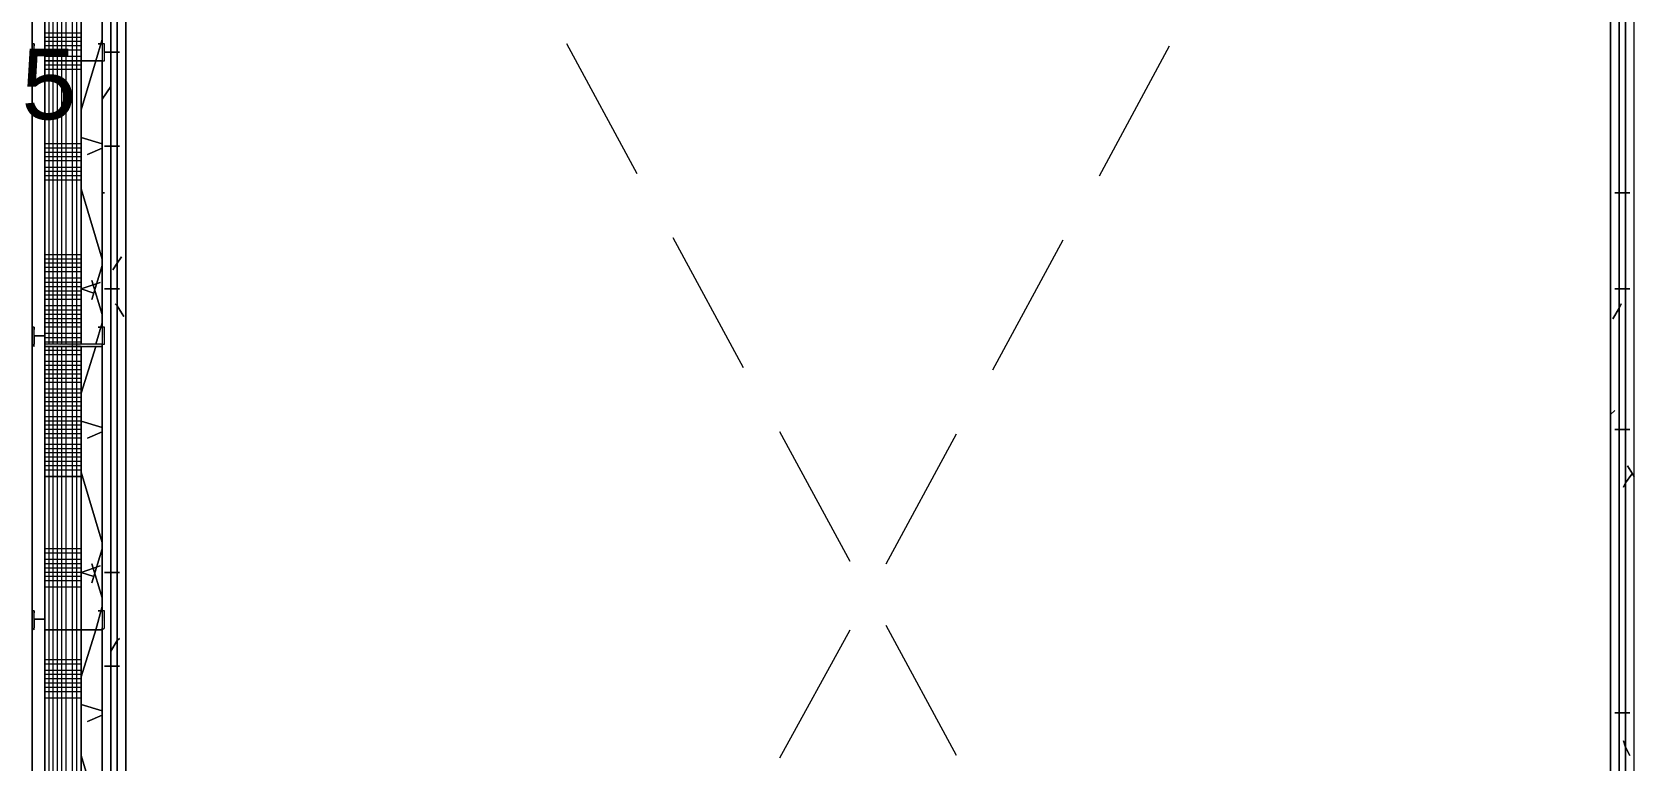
# Model space of a CAD drawing. Header units: metres. Extents: x -2 to 237, y -8 to 52.
# Drawn here: x 40.313 to 43.756, y 27.604 to 29.171 of the extents above; entities that cross this region are included whole.
import ezdxf

# ---------------------------------------------------------------- set-up
doc = ezdxf.new("R2010")
doc.units = ezdxf.units.M
doc.layers.add('PDF_Geometry', color=7, linetype='Continuous', lineweight=0, true_color=0xaaaaaa)
doc.layers.add('PDF_Solid Fills', color=7, linetype='Continuous', lineweight=0, true_color=0xffffff)
doc.layers.add('PDF_Text', color=7, linetype='Continuous', lineweight=0)
doc.styles.add('PDF Helvetica', font='')
doc.styles.get('PDF Helvetica').set_extended_font_data('Helvetica')

msp = doc.modelspace()

# ---------------------------------------------------------------- hatches: boundary and pattern name
at = {"layer": 'PDF_Solid Fills', "lineweight": 0, "transparency": 33554559}
h = msp.add_hatch(color=256, dxfattribs=at)
h.paths.add_polyline_path([(40.3131, 29.1094), (40.3177, 29.146), (40.3131, 29.146), (40.3131, 29.1094)])
h.paths.add_polyline_path([(40.4643, 29.146), (40.4643, 29.1094), (40.4643, 29.1094), (40.4689, 29.146)])
h = msp.add_hatch(color=256, dxfattribs=at)
h.paths.add_polyline_path([(40.4643, 28.5367), (40.4643, 28.5), (40.4689, 28.5367)])
h.paths.add_polyline_path([(40.4643, 28.5), (40.3406, 28.5), (40.4643, 28.4954)])
h.paths.add_polyline_path([(40.3131, 28.5), (40.3177, 28.5367), (40.3131, 28.5367)])
h = msp.add_hatch(color=256, dxfattribs=at)
h.paths.add_polyline_path([(40.3131, 27.8906), (40.3177, 27.9273), (40.3131, 27.9273), (40.3131, 27.8906)])
h.paths.add_polyline_path([(40.4643, 27.9273), (40.4643, 27.8906), (40.4643, 27.8906), (40.4689, 27.9273)])

# ---------------------------------------------------------------- linework, layer by layer
at = {"layer": 'PDF_Geometry', "lineweight": 0}
for points in [[(40.501, 32.5547), (40.8445, 32.5547), (40.8445, 32.738), (40.3131, 32.738), (39.5022, 32.738), (39.5022, 32.518), (40.3131, 32.518), (40.3131, 31.0886), (40.3131, 31.0657), (40.3131, 30.8916), (40.3131, 25.5448), (40.5147, 25.5448), (40.5147, 30.8916), (41.7655, 30.8916), (41.7655, 31.0886), (40.501, 31.0886)], [(39.8595, 22.5485), (43.7081, 22.5485), (43.9555, 22.5485), (43.9555, 31.0886), (43.9601, 31.0886), (43.9601, 32.5547), (43.9601, 32.738), (43.5248, 32.738), (43.5248, 32.5547), (43.7722, 32.5547), (43.7722, 31.0886), (43.7081, 31.0886), (43.4973, 31.0886), (43.4973, 30.8916), (43.7081, 30.8916), (43.7081, 22.7958), (40.5147, 22.7958), (40.5147, 25.5448), (40.3131, 25.5448), (40.2673, 25.5448)], [(43.928, 32.0828), (43.928, 32.6555), (43.8776, 32.6555), (43.8776, 32.0462), (43.8776, 31.4368), (43.8776, 32.0462), (43.8776, 32.5776), (43.7997, 32.5776), (43.7997, 31.0886), (43.7997, 32.5547), (43.7722, 32.5547), (43.7722, 31.0886), (40.501, 31.0886), (41.7655, 31.0886), (41.7655, 31.0657), (40.4689, 31.0657), (40.3177, 31.0657), (40.3406, 31.0657), (40.3406, 25.5448)], [(40.3131, 25.5448), (40.3131, 31.0657), (40.3131, 31.0886), (40.3131, 32.5089), (39.8091, 32.5089), (40.3131, 32.5089), (39.8091, 32.5089), (40.3131, 32.5089), (40.3131, 31.0886), (40.3131, 32.454), (40.3131, 31.0886), (40.3085, 31.0886)], [(40.4643, 30.3647), (40.4643, 30.9374), (40.4185, 30.9374), (40.4185, 30.328), (40.4185, 29.7187), (40.4185, 29.1093), (40.4185, 28.5), (40.4185, 29.1093), (40.4185, 29.7187), (40.4185, 30.328), (40.4185, 30.9374), (40.4185, 30.9878), (40.3406, 30.9878), (40.3406, 25.5448), (40.3406, 30.8916), (40.3406, 30.9878), (40.3406, 31.0657), (40.3451, 31.0657), (40.3956, 31.0657), (40.4689, 31.0657), (40.4735, 31.0657), (40.4735, 31.0886)], [(40.5147, 25.5448), (40.5147, 30.8916), (41.7655, 30.8916), (41.7655, 31.0886), (42.4481, 31.0886), (41.7655, 31.0886), (41.7655, 31.0657)], [(40.4185, 28.5), (40.4185, 29.1093), (40.4185, 29.7187), (40.4185, 30.328), (40.4185, 30.8916), (40.4185, 30.9374), (40.4185, 30.9878), (40.4689, 30.9878), (41.0554, 30.9878), (40.4689, 30.9878), (40.4185, 30.9878), (40.4185, 30.9374), (40.4689, 30.9374), (41.7655, 30.9374), (40.4689, 30.9374), (41.7655, 30.9374), (41.7655, 30.9236), (42.4481, 30.9236), (42.4481, 30.9054), (42.8146, 30.9054), (43.4973, 30.9054), (43.7081, 30.9054), (43.7264, 30.9054), (43.7264, 22.7775)], [(41.7655, 30.9878), (41.7655, 30.9374), (42.4481, 30.9374), (42.8146, 30.9374), (43.4973, 30.9374), (43.4973, 30.9236), (43.7081, 30.9236), (43.7264, 30.9236), (43.7402, 30.9236), (43.7402, 22.7638)], [(40.4826, 25.5448), (40.4826, 30.8916), (40.4826, 30.9054), (40.4826, 30.9236), (41.7655, 30.9236), (40.4643, 30.9236), (40.4643, 30.9374), (40.4643, 30.9236), (40.4643, 30.8916), (40.4643, 30.3647), (40.4643, 30.9236), (40.4826, 30.9236), (40.4826, 25.5448)], [(40.4139, 22.7454), (40.3131, 22.7454), (40.3131, 22.7638), (40.3131, 22.7958), (40.3131, 25.5448), (40.3131, 30.8916), (40.3131, 25.5448), (40.3085, 25.5448), (40.3131, 25.5448), (40.3131, 30.8916), (40.3131, 25.5448)], [(40.4964, 25.5448), (40.4964, 30.8916), (40.4964, 30.9054), (41.7655, 30.9054), (41.7655, 30.8916), (42.4481, 30.8916), (41.7655, 30.8916)], [(40.5147, 30.8916), (40.5147, 25.5448), (40.5147, 30.8916)], [(43.7081, 22.7958), (43.7081, 30.8916)], [(43.7081, 30.8916), (43.7081, 22.7958), (43.7081, 30.8916)], [(40.4643, 29.146), (40.4643, 29.7187)], [(41.6143, 28.8665), (41.4631, 29.146)], [(42.6085, 28.8619), (42.7597, 29.1414)], [(40.3727, 29.1093), (40.3727, 29.1093)], [(40.4643, 28.5367), (40.4643, 29.1093)], [(41.8434, 28.4496), (41.6922, 28.729)], [(42.3794, 28.445), (42.5306, 28.7245)], [(39.8595, 22.7454), (40.3131, 22.7454), (40.4139, 22.7454), (40.4139, 22.7958), (40.4139, 22.8416), (40.4139, 22.7454), (40.4643, 22.7454), (40.4643, 25.5448), (40.4643, 26.058), (40.4643, 25.5448), (40.4185, 25.5448), (40.4185, 26.058), (40.4185, 26.6673), (40.4185, 27.2767), (40.4185, 27.886), (40.4185, 28.4954)], [(40.4185, 25.5448), (40.4185, 26.058), (40.4185, 26.6673), (40.4185, 27.2767), (40.4185, 27.886), (40.4185, 28.4954), (40.4185, 27.886), (40.4185, 27.2767), (40.4185, 26.6673), (40.4185, 26.058), (40.4185, 25.5448), (40.3406, 25.5448)], [(40.4643, 27.9273), (40.4643, 28.5)], [(42.0724, 28.0327), (41.9213, 28.3121)], [(42.1504, 28.0281), (42.3015, 28.3076)], [(40.4643, 27.3179), (40.4643, 27.8906)], [(42.3015, 27.6157), (42.1504, 27.8952)], [(41.9213, 27.6111), (42.0724, 27.886)]]:
    msp.add_lwpolyline(points, dxfattribs=at)
at = {"layer": 'PDF_Geometry', "color": 254, "lineweight": 0, "true_color": 0xd4d4d4}
for points in [[(40.3497, 28.5), (40.3497, 29.1093), (40.3497, 29.7187), (40.3497, 30.328), (40.3497, 30.9374), (40.3497, 30.9878), (40.3497, 31.0657)], [(40.3589, 28.5), (40.3589, 29.1093), (40.3589, 29.7187), (40.3589, 30.328), (40.3589, 30.9374), (40.3589, 30.9878), (40.3589, 31.0657)], [(40.3681, 28.5), (40.3681, 29.1093), (40.3681, 29.7187), (40.3681, 30.328), (40.3681, 30.9374), (40.3681, 30.9878), (40.3681, 31.0657)], [(40.3773, 28.5), (40.3773, 29.1093), (40.3773, 29.7187), (40.3773, 30.328), (40.3773, 30.9374), (40.3773, 30.9878), (40.3773, 31.0657)], [(40.3864, 28.5), (40.3864, 29.1093), (40.3864, 29.7187), (40.3864, 30.328), (40.3864, 30.9374), (40.3864, 30.9878), (40.3864, 31.0657)], [(40.4002, 22.7454), (40.4002, 22.8416), (40.4002, 23.2494), (40.4002, 23.6572), (40.4002, 24.0604), (40.4002, 24.4682), (40.4002, 24.8713), (40.4002, 25.2791), (40.4002, 25.3341), (40.4002, 25.467), (40.4002, 25.5448), (40.4002, 30.9878), (40.4002, 31.0657)], [(40.4093, 25.4716), (40.4093, 25.5448), (40.4093, 30.9878), (40.4093, 31.0657)], [(40.4185, 29.1689), (40.3406, 29.1689)], [(40.4185, 29.1597), (40.3406, 29.1597)], [(40.4185, 29.1506), (40.3406, 29.1506)], [(40.4185, 29.1414), (40.3406, 29.1414)], [(40.4185, 29.1323), (40.3406, 29.1323)], [(40.4185, 29.1185), (40.3406, 29.1185)], [(40.4185, 29.1093), (40.3406, 29.1093)], [(40.4185, 29.1001), (40.3406, 29.1001)], [(40.4185, 29.091), (40.3406, 29.091)], [(40.4185, 28.9307), (40.3406, 28.9307)], [(40.4185, 28.9215), (40.3406, 28.9215)], [(40.4185, 28.9123), (40.3406, 28.9123)], [(40.4185, 28.9032), (40.3406, 28.9032)], [(40.4185, 28.894), (40.3406, 28.894)], [(40.4185, 28.8803), (40.3406, 28.8803)], [(40.4185, 28.8711), (40.3406, 28.8711)], [(40.4185, 28.8619), (40.3406, 28.8619)], [(40.4185, 28.8528), (40.3406, 28.8528)], [(40.4185, 28.6924), (40.3406, 28.6924)], [(40.4185, 28.6832), (40.3406, 28.6832)], [(40.4185, 28.6741), (40.3406, 28.6741)], [(40.4185, 28.6649), (40.3406, 28.6649)], [(40.4185, 28.6558), (40.3406, 28.6558)], [(40.4185, 28.642), (40.3406, 28.642)], [(40.4185, 28.6328), (40.3406, 28.6328)], [(40.4185, 28.6237), (40.3406, 28.6237)], [(40.4185, 28.6145), (40.3406, 28.6145)], [(40.4185, 28.6054), (40.3406, 28.6054)], [(40.4185, 28.5962), (40.3406, 28.5962)], [(40.4185, 28.5825), (40.3406, 28.5825)], [(40.4185, 28.5733), (40.3406, 28.5733)], [(40.4185, 28.5641), (40.3406, 28.5641)], [(40.4185, 28.5549), (40.3406, 28.5549)], [(40.4185, 28.5458), (40.3406, 28.5458)], [(40.4185, 28.5367), (40.3406, 28.5367)], [(40.4185, 28.5229), (40.3406, 28.5229)], [(40.4185, 28.5137), (40.3406, 28.5137)], [(40.4185, 28.5045), (40.3406, 28.5045)], [(40.4185, 28.4954), (40.3406, 28.4954)], [(40.4185, 28.4863), (40.3406, 28.4863)], [(40.4185, 28.4771), (40.3406, 28.4771)], [(40.3497, 25.4716), (40.3497, 25.5448), (40.3497, 26.058), (40.3497, 26.6673), (40.3497, 27.2767), (40.3497, 27.886), (40.3497, 28.4954)], [(40.3589, 25.4716), (40.3589, 25.5448), (40.3589, 26.058), (40.3589, 26.6673), (40.3589, 27.2767), (40.3589, 27.886), (40.3589, 28.4954)], [(40.3681, 25.4716), (40.3681, 25.5448), (40.3681, 26.058), (40.3681, 26.6673), (40.3681, 27.2767), (40.3681, 27.886), (40.3681, 28.4954)], [(40.3773, 22.8462), (40.3773, 23.2494), (40.3773, 23.6572), (40.3773, 24.0604), (40.3773, 24.4682), (40.3773, 24.8713), (40.3773, 25.2791), (40.3773, 25.3341), (40.3773, 25.467), (40.3773, 25.5448), (40.3773, 26.058), (40.3773, 26.6673), (40.3773, 27.2767), (40.3773, 27.886), (40.3773, 28.4954)], [(40.3864, 22.8462), (40.3864, 23.2494), (40.3864, 23.6572), (40.3864, 24.0604), (40.3864, 24.4682), (40.3864, 24.8713), (40.3864, 25.2791), (40.3864, 25.3341), (40.3864, 25.467), (40.3864, 25.5448), (40.3864, 26.058), (40.3864, 26.6673), (40.3864, 27.2767), (40.3864, 27.886), (40.3864, 28.4954)], [(40.4185, 28.4633), (40.3406, 28.4633)], [(40.4185, 28.4541), (40.3406, 28.4541)], [(40.4185, 28.445), (40.3406, 28.445)], [(40.4185, 28.4358), (40.3406, 28.4358)], [(40.4185, 28.4267), (40.3406, 28.4267)], [(40.4185, 28.4175), (40.3406, 28.4175)], [(40.4185, 28.4038), (40.3406, 28.4038)], [(40.4185, 28.3946), (40.3406, 28.3946)], [(40.4185, 28.3854), (40.3406, 28.3854)], [(40.4185, 28.3763), (40.3406, 28.3763)], [(40.4185, 28.3671), (40.3406, 28.3671)], [(40.4185, 28.3579), (40.3406, 28.3579)], [(40.4185, 28.3442), (40.3406, 28.3442)], [(40.4185, 28.335), (40.3406, 28.335)], [(40.4185, 28.3259), (40.3406, 28.3259)], [(40.4185, 28.3167), (40.3406, 28.3167)], [(40.4185, 28.3076), (40.3406, 28.3076)], [(40.4185, 28.2984), (40.3406, 28.2984)], [(40.4185, 28.2846), (40.3406, 28.2846)], [(40.4185, 28.2754), (40.3406, 28.2754)], [(40.4185, 28.2663), (40.3406, 28.2663)], [(40.4185, 28.2572), (40.3406, 28.2572)], [(40.4185, 28.248), (40.3406, 28.248)], [(40.4185, 28.2388), (40.3406, 28.2388)], [(40.4185, 28.2296), (40.3406, 28.2296)], [(40.4185, 28.0601), (40.3406, 28.0601)], [(40.4185, 28.051), (40.3406, 28.051)], [(40.4185, 28.0372), (40.3406, 28.0372)], [(40.4185, 28.0281), (40.3406, 28.0281)], [(40.4185, 28.0189), (40.3406, 28.0189)], [(40.4185, 28.0097), (40.3406, 28.0097)], [(40.4185, 28.0005), (40.3406, 28.0005)], [(40.4185, 27.9914), (40.3406, 27.9914)], [(40.4185, 27.9777), (40.3406, 27.9777)], [(40.4185, 27.8219), (40.3406, 27.8219)], [(40.4185, 27.8127), (40.3406, 27.8127)], [(40.4185, 27.799), (40.3406, 27.799)], [(40.4185, 27.7898), (40.3406, 27.7898)], [(40.4185, 27.7807), (40.3406, 27.7807)], [(40.4185, 27.7715), (40.3406, 27.7715)], [(40.4185, 27.7623), (40.3406, 27.7623)], [(40.4185, 27.7532), (40.3406, 27.7532)], [(40.4185, 27.7394), (40.3406, 27.7394)]]:
    msp.add_lwpolyline(points, dxfattribs=at)
at = {"layer": 'PDF_Geometry', "lineweight": 0}
for points in [[(43.7402, 22.7638), (43.7402, 30.9236), (43.7264, 30.9236), (43.7264, 22.7638)], [(43.7585, 22.7454), (43.7585, 30.9374), (43.7402, 30.9374), (43.7402, 22.7454)], [(40.3131, 30.8916), (40.3131, 25.5448), (40.3131, 30.8916), (40.3085, 30.8916), (40.3039, 30.8916), (40.3085, 30.8916)], [(40.3131, 30.8916), (40.3131, 25.5448), (40.3131, 30.8916), (40.3085, 30.8916), (40.3039, 30.8916), (40.3085, 30.8916)], [(40.4826, 25.5448), (40.4964, 25.5448), (40.4964, 30.9054), (40.4826, 30.9054)], [(40.4964, 25.5448), (40.5147, 25.5448), (40.5147, 30.8916), (40.4964, 30.8916)], [(43.7264, 22.7775), (43.7264, 30.9054), (43.7081, 30.9054), (43.7081, 22.7775)], [(40.4643, 29.146), (40.4643, 29.7187)], [(40.3406, 29.146), (40.3406, 29.1277), (40.3177, 29.1277), (40.3177, 29.1093), (40.3177, 29.146), (40.3177, 29.1414), (40.3177, 29.146), (40.3131, 29.146), (40.3131, 29.1093), (40.3177, 29.1093), (40.3177, 29.1277), (40.3406, 29.1277), (40.3406, 29.1093), (40.4643, 29.1093), (40.4689, 29.1093), (40.4689, 29.146), (40.4643, 29.146), (40.4551, 29.146), (40.4643, 29.146), (40.4643, 29.1093), (40.3406, 29.1093)], [(40.4643, 28.5367), (40.4643, 29.1093)], [(40.3406, 28.5367), (40.3406, 28.5183), (40.3177, 28.5183), (40.3177, 28.5), (40.3177, 28.5367), (40.3177, 28.5321), (40.3177, 28.5367), (40.3131, 28.5367), (40.3131, 28.5), (40.3177, 28.4954), (40.3177, 28.5), (40.3177, 28.5183), (40.3406, 28.5183), (40.3406, 28.5), (40.3406, 28.4954), (40.4643, 28.4954), (40.4643, 28.5), (40.4689, 28.5), (40.4689, 28.5367), (40.4643, 28.5367), (40.4551, 28.5367), (40.4643, 28.5367), (40.4643, 28.5), (40.3406, 28.5)], [(40.4643, 27.9273), (40.4643, 28.5)], [(40.3406, 27.9273), (40.3406, 27.9089), (40.3177, 27.9089), (40.3177, 27.8906), (40.3177, 27.9273), (40.3177, 27.9227), (40.3177, 27.9273), (40.3131, 27.9273), (40.3131, 27.8906), (40.3177, 27.886), (40.3177, 27.8906), (40.3177, 27.9089), (40.3406, 27.9089), (40.3406, 27.8906), (40.3406, 27.886), (40.4643, 27.886), (40.4689, 27.8906), (40.4689, 27.9273), (40.4643, 27.9273), (40.4551, 27.9273), (40.4643, 27.9273), (40.4643, 27.8906), (40.4643, 27.886), (40.3406, 27.886), (40.3406, 27.8906)], [(40.4643, 27.3179), (40.4643, 27.8906)]]:
    msp.add_lwpolyline(points, close=True, dxfattribs=at)
at = {"layer": 'PDF_Geometry', "color": 254, "lineweight": 0, "true_color": 0xdddddd}
for points in [[(40.4643, 29.1552), (40.4505, 29.1093), (40.4185, 29.0039), (40.4505, 29.1093)], [(40.4185, 28.9444), (40.4643, 28.9307)], [(40.4643, 28.9215), (40.4322, 28.9077)], [(40.4185, 28.8344), (40.4643, 28.6832)], [(40.4643, 28.6695), (40.4414, 28.5962)], [(40.4597, 28.6328), (40.4185, 28.6191), (40.4459, 28.6099), (40.4185, 28.6191)], [(40.4414, 28.6374), (40.4643, 28.5641)], [(40.4643, 28.5458), (40.4505, 28.5)], [(40.4505, 28.4954), (40.4185, 28.3946)], [(40.4185, 28.335), (40.4643, 28.3213)], [(40.4643, 28.3121), (40.4322, 28.2984)], [(40.4185, 28.2251), (40.4643, 28.0739)], [(40.4643, 28.0601), (40.4414, 27.9869)], [(40.4414, 28.0281), (40.4643, 27.9547)], [(40.4597, 28.0235), (40.4185, 28.0097), (40.4459, 28.0005), (40.4185, 28.0097)], [(40.4643, 27.9365), (40.4505, 27.886), (40.4185, 27.7852), (40.4505, 27.886)], [(40.4185, 27.7257), (40.4643, 27.712)], [(40.4643, 27.7028), (40.4322, 27.689)], [(40.4185, 27.6157), (40.4643, 27.4645)]]:
    msp.add_lwpolyline(points, close=True, dxfattribs=at)
at = {"layer": 'PDF_Geometry', "color": 254, "lineweight": 0, "true_color": 0xeaeaea}
for points in [[(40.4964, 29.1277), (40.4826, 29.1277), (40.4689, 29.1277), (40.4826, 29.1277), (40.4964, 29.1277), (40.501, 29.1277)], [(40.4643, 29.0269), (40.4826, 29.0543)], [(40.4964, 28.9261), (40.4826, 28.9261), (40.4689, 28.9261), (40.4826, 28.9261), (40.4964, 28.9261), (40.501, 28.9261)], [(40.4643, 28.8252), (40.4689, 28.8252)], [(43.7493, 28.8252), (43.7402, 28.8252), (43.7264, 28.8252), (43.7172, 28.8252), (43.7264, 28.8252), (43.7402, 28.8252)], [(40.4872, 28.6603), (40.4964, 28.6741), (40.5056, 28.6878), (40.4964, 28.6741)], [(40.4964, 28.6191), (40.4826, 28.6191), (40.4689, 28.6191), (40.4826, 28.6191), (40.4964, 28.6191), (40.501, 28.6191)], [(43.7493, 28.6191), (43.7402, 28.6191), (43.7264, 28.6191), (43.7172, 28.6191), (43.7264, 28.6191), (43.7402, 28.6191)], [(40.4918, 28.587), (40.4964, 28.5825), (40.5102, 28.5595), (40.4964, 28.5825)], [(43.7264, 28.5779), (43.731, 28.587), (43.7264, 28.5779), (43.7127, 28.5549)], [(43.7081, 28.3488), (43.7172, 28.3579)], [(43.7493, 28.3167), (43.7402, 28.3167), (43.7264, 28.3167), (43.7172, 28.3167), (43.7264, 28.3167), (43.7402, 28.3167)], [(43.7447, 28.2388), (43.7585, 28.2159)], [(43.7402, 28.2022), (43.7539, 28.2205), (43.7402, 28.2022), (43.7356, 28.193)], [(40.4964, 28.0097), (40.4826, 28.0097), (40.4689, 28.0097), (40.4826, 28.0097), (40.4964, 28.0097), (40.501, 28.0097)], [(40.4826, 27.8402), (40.4964, 27.8631), (40.501, 27.8677), (40.4964, 27.8631)], [(40.4964, 27.8082), (40.4826, 27.8082), (40.4689, 27.8082), (40.4826, 27.8082), (40.4964, 27.8082), (40.501, 27.8082)], [(43.7493, 27.7074), (43.7402, 27.7074), (43.7264, 27.7074), (43.7172, 27.7074), (43.7264, 27.7074), (43.7402, 27.7074)], [(43.7402, 27.634), (43.7493, 27.6157), (43.7402, 27.634), (43.7356, 27.6478)]]:
    msp.add_lwpolyline(points, close=True, dxfattribs=at)
at = {"layer": 'PDF_Geometry', "color": 254, "lineweight": 0, "true_color": 0xd4d4d4}
msp.add_lwpolyline([(40.3406, 28.2159), (40.4185, 28.2159)], close=True, dxfattribs=at)

# ---------------------------------------------------------------- texts
at = {"layer": 'PDF_Text', "lineweight": 0, "insert": (39.5356, 29.0584), "char_height": 0.1519, "attachment_point": 4, "style": 'PDF Helvetica'}
msp.add_mtext('BOD3.65', dxfattribs=at)

doc.saveas('drawing.dxf')
